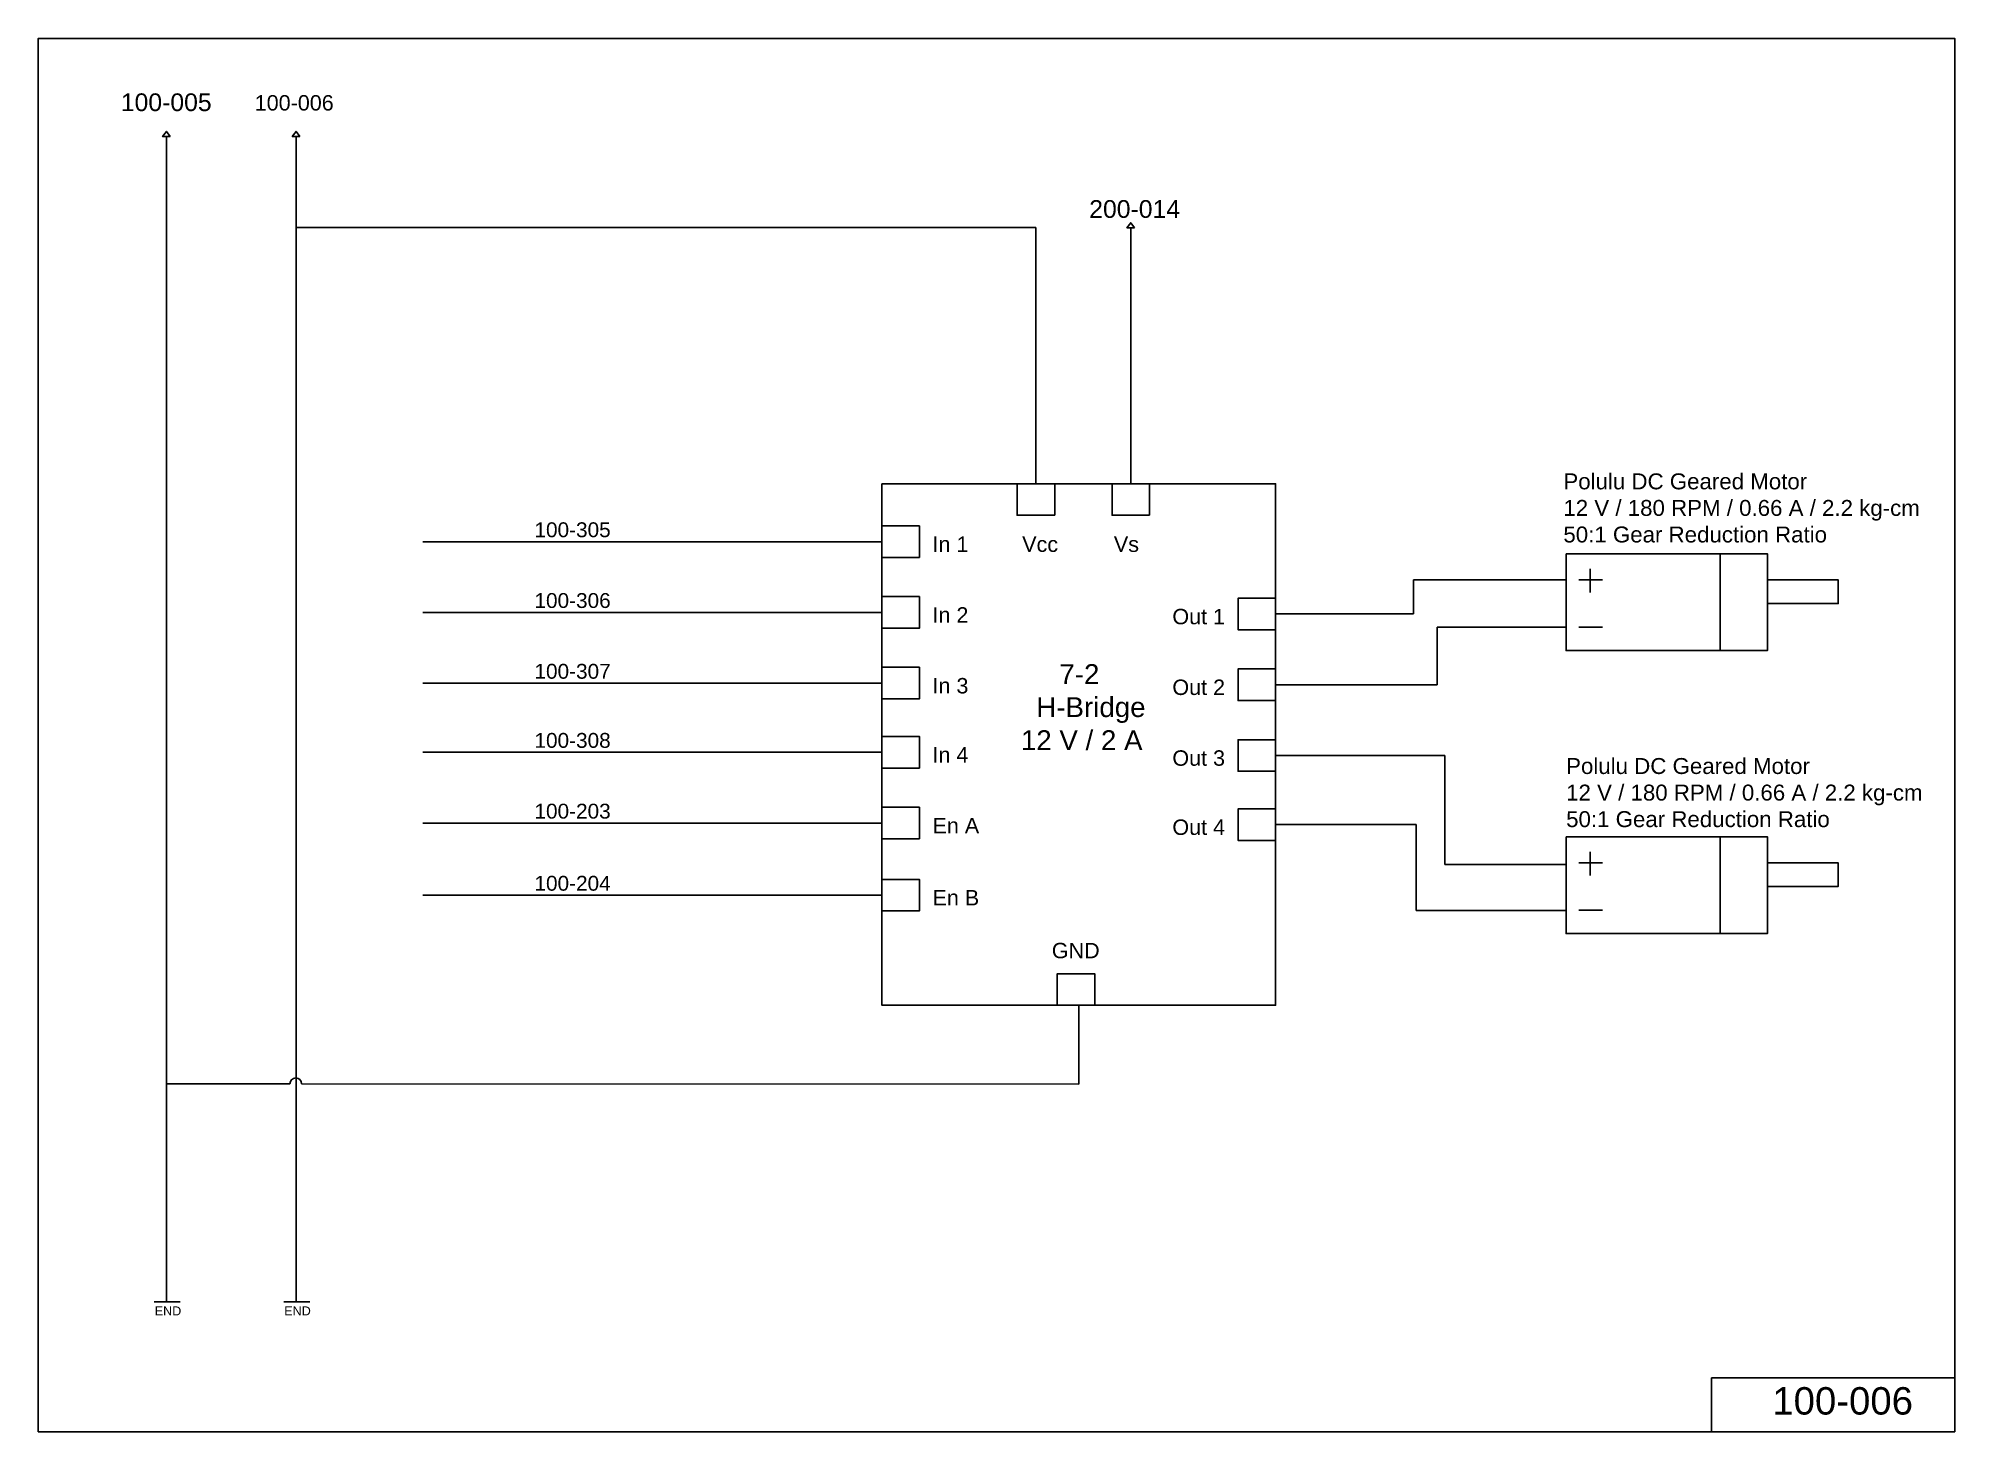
# Model space of a CAD drawing. Header units: inches. Extents: x 0 to 37, y 0 to 26.9.
import ezdxf

# ---------------------------------------------------------------- set-up
doc = ezdxf.new("R2010")
doc.units = ezdxf.units.IN
doc.header["$MEASUREMENT"] = 0
doc.styles.get("Standard").update_dxf_attribs({"font": 'arial.ttf'})

msp = doc.modelspace()

# ---------------------------------------------------------------- linework, layer by layer
for p, q in [((2.472, 24.992), (2.472, 2.511)), ((4.974, 24.992), (4.974, 2.511)), ((19.241, 23.237), (4.974, 23.237)), ((19.241, 18.296), (19.241, 23.237)), ((21.071, 18.296), (21.071, 23.232)), ((16.27, 17.178), (7.419, 17.178)), ((29.932, 16.654), (29.932, 16.199)), ((32.439, 16.945), (32.439, 15.076)), ((29.466, 16.44), (26.525, 16.44)), ((26.525, 15.783), (26.525, 16.44)), ((29.709, 16.44), (30.164, 16.44)), ((16.27, 15.814), (7.419, 15.814)), ((23.864, 15.783), (26.07, 15.783)), ((26.07, 15.783), (26.525, 15.783)), ((26.98, 15.531), (26.98, 14.418)), ((26.98, 15.531), (29.254, 15.531)), ((29.254, 15.531), (29.466, 15.531)), ((29.709, 15.531), (30.164, 15.531)), ((16.27, 14.449), (7.419, 14.449)), ((23.864, 14.418), (26.98, 14.418)), ((16.27, 13.115), (7.419, 13.115)), ((23.864, 13.054), (26.993, 13.054)), ((27.125, 13.054), (26.993, 13.054)), ((27.125, 10.949), (27.125, 13.054)), ((16.27, 11.751), (7.419, 11.751)), ((23.864, 11.72), (26.571, 11.72)), ((26.571, 11.72), (26.571, 10.065)), ((32.439, 11.487), (32.439, 9.617)), ((29.932, 11.195), (29.932, 10.74)), ((29.466, 10.949), (27.125, 10.949)), ((29.709, 10.982), (30.164, 10.982)), ((16.27, 10.359), (7.419, 10.359)), ((26.571, 10.065), (26.784, 10.065)), ((29.466, 10.065), (26.784, 10.065)), ((29.709, 10.072), (30.164, 10.072)), ((20.067, 8.235), (20.067, 6.713)), ((4.855, 6.719), (2.472, 6.719)), ((20.067, 6.713), (5.08, 6.721)), ((2.237, 2.513), (2.74, 2.513)), ((4.735, 2.513), (5.238, 2.513))]:
    msp.add_line(p, q)
for points in [[(0.002, 0.01), (36.959, 0.01), (36.959, 26.887), (0.002, 26.887)], [(2.545, 24.992), (2.472, 25.091), (2.398, 24.992)], [(5.047, 24.994), (4.973, 25.093), (4.9, 24.994)], [(21.144, 23.232), (21.071, 23.331), (20.997, 23.232)], [(16.27, 18.296), (23.864, 18.296), (23.864, 8.235), (16.27, 8.235)], [(19.603, 17.687), (18.879, 17.687), (18.879, 18.296), (19.603, 18.296)], [(21.433, 17.687), (20.709, 17.687), (20.709, 18.296), (21.433, 18.296)], [(16.27, 17.483), (16.994, 17.483), (16.994, 16.874), (16.27, 16.874)], [(29.466, 16.945), (33.349, 16.945), (33.349, 15.076), (29.466, 15.076)], [(33.349, 16.44), (34.713, 16.44), (34.713, 15.985), (33.349, 15.985)], [(16.27, 16.118), (16.994, 16.118), (16.994, 15.509), (16.27, 15.509)], [(23.864, 16.087), (23.141, 16.087), (23.141, 15.478), (23.864, 15.478)], [(16.27, 14.754), (16.994, 14.754), (16.994, 14.144), (16.27, 14.144)], [(23.864, 14.723), (23.141, 14.723), (23.141, 14.114), (23.864, 14.114)], [(16.27, 13.42), (16.994, 13.42), (16.994, 12.811), (16.27, 12.811)], [(23.864, 13.358), (23.141, 13.358), (23.141, 12.749), (23.864, 12.749)], [(16.27, 12.055), (16.994, 12.055), (16.994, 11.446), (16.27, 11.446)], [(23.864, 12.024), (23.141, 12.024), (23.141, 11.415), (23.864, 11.415)], [(29.466, 11.487), (33.349, 11.487), (33.349, 9.617), (29.466, 9.617)], [(33.349, 10.982), (34.713, 10.982), (34.713, 10.527), (33.349, 10.527)], [(16.27, 10.664), (16.994, 10.664), (16.994, 10.055), (16.27, 10.055)], [(20.375, 8.235), (19.651, 8.235), (19.651, 8.844), (20.375, 8.844)]]:
    msp.add_lwpolyline(points, close=True)
msp.add_lwpolyline([(32.272, 0.011), (32.272, 1.046), (36.955, 1.046)])
msp.add_arc((4.967, 6.72), 0.113, 0.476, 180.476)

# ---------------------------------------------------------------- texts
for s, width, gutter_width, heights, insert, char_height, attachment_point in [('100-005', 3.49736, 1.709, [0], (1.593, 25.825), 0.3417, 1), ('100-006', 3.04208, 1.486, [0], (4.175, 25.792), 0.2973, 1), ('200-014', 3.49736, 1.709, [0], (20.269, 23.766), 0.3417, 1), ('Polulu DC Geared Motor\\P12 V / 180 RPM / 0.66 A / 2.2 kg-cm\\P50:1 Gear Reduction Ratio', 9.94662, 0.956, [3.323], (29.413, 18.495), 0.30739, 1), ('100-305', 4.59388, 0.956, [0.607], (9.57, 17.551), 0.2868, 1), ('In 1', 1.02702, 1.487, [0.252], (17.246, 17.278), 0.2974, 1), ('Vcc', 1.02702, 1.487, [0.252], (18.976, 17.278), 0.2974, 1), ('Vs', 1.02702, 1.487, [0.252], (20.744, 17.278), 0.2974, 1), ('100-306', 4.59388, 0.956, [0.607], (9.57, 16.186), 0.2868, 1), ('In 2', 1.02702, 1.487, [0.252], (17.246, 15.913), 0.2974, 1), ('Out 1', 1.02702, 1.487, [0.252], (22.888, 15.882), 0.2974, 3), ('100-307', 4.59388, 0.956, [0.607], (9.57, 14.821), 0.2868, 1), ('     7-2\\P  H-Bridge\\P12 V / 2 A', 2.51612, 0.956, [2.468], (18.951, 14.815), 0.3824, 1), ('In 3', 1.02702, 1.487, [0.252], (17.246, 14.548), 0.2974, 1), ('Out 2', 1.02702, 1.487, [0.252], (22.888, 14.518), 0.2974, 3), ('100-308', 4.59388, 0.956, [0.607], (9.57, 13.488), 0.2868, 1), ('In 4', 1.02702, 1.487, [0.252], (17.246, 13.215), 0.2974, 1), ('Out 3', 1.02702, 1.487, [0.252], (22.888, 13.153), 0.2974, 3), ('Polulu DC Geared Motor\\P12 V / 180 RPM / 0.66 A / 2.2 kg-cm\\P50:1 Gear Reduction Ratio', 9.94662, 0.956, [3.323], (29.466, 13.004), 0.30739, 1), ('100-203', 4.59388, 0.956, [0.607], (9.57, 12.123), 0.2868, 1), ('En A', 1.02702, 1.487, [0.252], (17.246, 11.85), 0.2974, 1), ('Out 4', 1.02702, 1.487, [0.252], (22.888, 11.819), 0.2974, 3), ('100-204', 4.59388, 0.956, [0.607], (9.57, 10.732), 0.2868, 1), ('En B', 1.02702, 1.487, [0.252], (17.246, 10.459), 0.2974, 1), ('GND', 1.51245, 1.487, [0.529], (20.47, 9.439), 0.2974, 3), ('END', 1.77611, 0.868, [0], (2.247, 2.426), 0.1736, 1), ('END', 1.77611, 0.868, [0], (4.745, 2.426), 0.1736, 1), ('100-006', 11.08379, 2.646, [0], (33.442, 0.869), 0.5292, 1)]:
    msp.add_mtext_dynamic_manual_height_columns(s, width=width, gutter_width=gutter_width, heights=heights, dxfattribs=dict(insert=insert, char_height=char_height, attachment_point=attachment_point))

doc.saveas('drawing.dxf')
